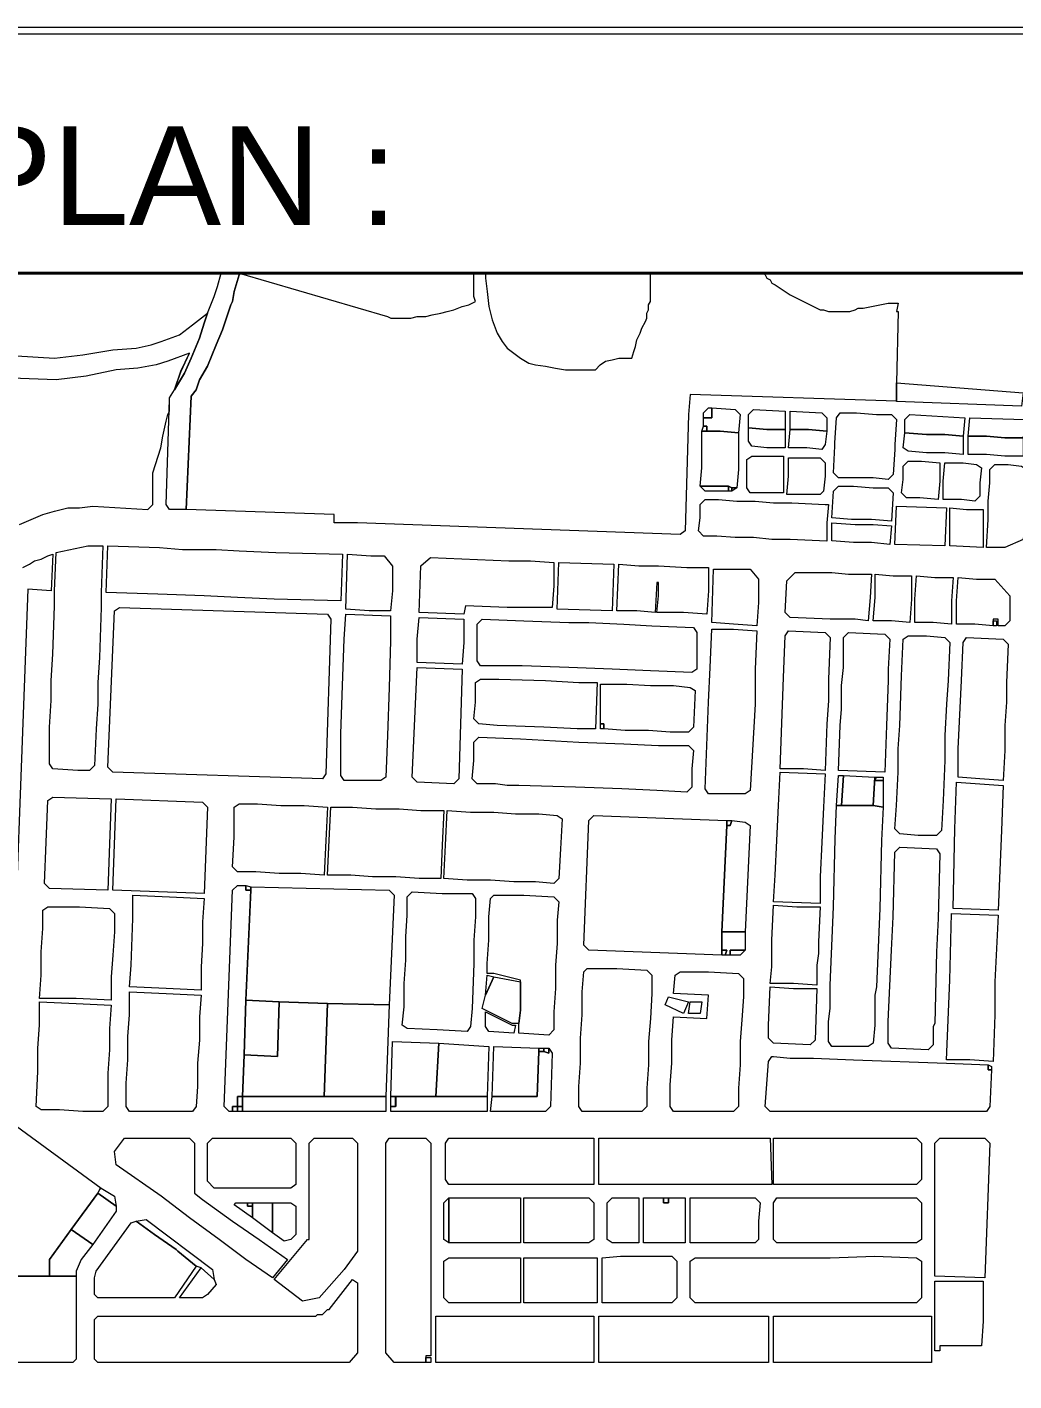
# Model space of a CAD drawing. Header units: inches. Extents: x -0.6 to 32.5, y 0.8 to 22.6.
# Drawn here: x 28.936 to 29.925, y 21.234 to 22.591 of the extents above; entities that cross this region are included whole.
import ezdxf

# ---------------------------------------------------------------- set-up
doc = ezdxf.new("R2010")
doc.units = ezdxf.units.IN
doc.header["$MEASUREMENT"] = 0
doc.layers.add('PDF_Geometry', color=7, linetype='Continuous', true_color=0xa5a5a5)
doc.layers.add('PDF_Text', color=7, linetype='Continuous')
doc.styles.add('PDF Arial', font='arial.ttf')

msp = doc.modelspace()

# ---------------------------------------------------------------- linework, layer by layer
at = {"layer": 'PDF_Geometry', "color": 7, "lineweight": 0}
for points in [[(32.4989, 22.5905), (0.6506, 22.5839), (0.6439, 22.5905), (32.4989, 22.5905)], [(32.4989, 22.5839), (32.4989, 22.5905), (0.6506, 22.5839), (32.4989, 22.5839)], [(32.3789, 22.3439), (32.3789, 18.4039), (27.9105, 18.4039), (27.9105, 22.3439), (32.3789, 22.3439)], [(29.1489, 22.3439), (29.1489, 22.3422), (29.1439, 22.3256), (29.1422, 22.3156), (29.1406, 22.3122), (29.1356, 22.2972), (29.1322, 22.2872), (29.1256, 22.2722), (29.1172, 22.2506), (29.1089, 22.2372), (29.1056, 22.2272), (29.1006, 22.2206), (29.0956, 22.1072), (29.0789, 22.1072), (29.0756, 22.1122), (29.0789, 22.2172), (29.0789, 22.2189), (29.0839, 22.2272), (29.0939, 22.2439), (29.1006, 22.2589), (29.1089, 22.2789), (29.1139, 22.2939), (29.1172, 22.3039), (29.1239, 22.3206), (29.1272, 22.3306), (29.1306, 22.3439)], [(29.6739, 22.3439), (29.6756, 22.3422), (29.6772, 22.3389), (29.6805, 22.3372), (29.6822, 22.3339), (29.6856, 22.3322), (29.7006, 22.3222), (29.7172, 22.3139), (29.7306, 22.3072), (29.7339, 22.3072), (29.7389, 22.3056), (29.7422, 22.3056), (29.7472, 22.3056), (29.7522, 22.3056), (29.7556, 22.3056), (29.7605, 22.3056), (29.7656, 22.3072), (29.7689, 22.3089), (29.7739, 22.3089), (29.7822, 22.3106), (29.7905, 22.3122), (29.7989, 22.3139), (29.8089, 22.3139), (29.8072, 22.3056), (29.8089, 22.3056), (29.8072, 22.2339), (29.8072, 22.2156), (29.6006, 22.2222), (29.5989, 22.2022), (29.5956, 22.0856), (29.5905, 22.0822), (29.2672, 22.0939), (29.2439, 22.0939), (29.2439, 22.1022), (29.0956, 22.1072), (29.1006, 22.2206), (29.1056, 22.2272), (29.1089, 22.2372), (29.1172, 22.2506), (29.1256, 22.2722), (29.1322, 22.2872), (29.1355, 22.2972), (29.1406, 22.3122), (29.1422, 22.3156), (29.1439, 22.3256), (29.1489, 22.3422), (29.1489, 22.3439), (29.2972, 22.3006), (29.3006, 22.2989), (29.3089, 22.2989), (29.3106, 22.2989), (29.3172, 22.2989), (29.3206, 22.2989), (29.3272, 22.3006), (29.3356, 22.3006), (29.3422, 22.3022), (29.3506, 22.3039), (29.3572, 22.3056), (29.3639, 22.3072), (29.3722, 22.3106), (29.3789, 22.3122), (29.3855, 22.3156), (29.3839, 22.3206), (29.3839, 22.3372), (29.3839, 22.3439)], [(29.3956, 22.3439), (29.3956, 22.3389), (29.3972, 22.3256), (29.3989, 22.3106), (29.4022, 22.2972), (29.4072, 22.2839), (29.4122, 22.2756), (29.4172, 22.2689), (29.4239, 22.2639), (29.4306, 22.2589), (29.4389, 22.2539), (29.4456, 22.2522), (29.4555, 22.2506), (29.4655, 22.2489), (29.4756, 22.2472), (29.4855, 22.2472), (29.4955, 22.2472), (29.5056, 22.2472), (29.5105, 22.2522), (29.5156, 22.2556), (29.5222, 22.2572), (29.5289, 22.2589), (29.5355, 22.2589), (29.5422, 22.2589), (29.5439, 22.2656), (29.5456, 22.2706), (29.5472, 22.2772), (29.5505, 22.2839), (29.5522, 22.2889), (29.5556, 22.2956), (29.5572, 22.2989), (29.5572, 22.3039), (29.5589, 22.3072), (29.5589, 22.3122), (29.5606, 22.3156), (29.5606, 22.3239), (29.5606, 22.3322), (29.5606, 22.3389), (29.5606, 22.3439)], [(28.8822, 22.2639), (28.9639, 22.2589), (28.9922, 22.2622), (29.0222, 22.2672), (29.0456, 22.2689), (29.0606, 22.2722), (29.0706, 22.2756), (29.0889, 22.2822), (29.1022, 22.2922), (29.1172, 22.3039), (29.1139, 22.2939), (29.1089, 22.2789), (29.1006, 22.2589), (29.0939, 22.2439), (29.0839, 22.2272), (29.0906, 22.2456), (29.0989, 22.2639), (29.0772, 22.2556), (29.0656, 22.2522), (29.0472, 22.2489), (29.0256, 22.2472), (28.9956, 22.2406), (28.9656, 22.2372), (28.8306, 22.2422)], [(28.9289, 22.0922), (28.9406, 22.0972), (28.9522, 22.1022), (28.9639, 22.1056), (28.9772, 22.1089), (28.9889, 22.1089), (29.0022, 22.1106), (29.0572, 22.1072), (29.0622, 22.1122), (29.0622, 22.1439), (29.0705, 22.1689), (29.0722, 22.1806), (29.0756, 22.1956), (29.0772, 22.2022), (29.0789, 22.2056), (29.0789, 22.2172), (29.0789, 22.2189), (29.0839, 22.2272), (29.0905, 22.2456), (29.0989, 22.2639), (29.0772, 22.2556), (29.0656, 22.2522), (29.0472, 22.2489), (29.0255, 22.2472), (28.9956, 22.2406), (28.9655, 22.2372), (28.8305, 22.2422)], [(29.0989, 22.2639), (29.0989, 22.2639)], [(29.0656, 22.2522), (29.0656, 22.2522)], [(29.0772, 22.2556), (29.0772, 22.2556)], [(28.9655, 22.2372), (28.9655, 22.2372)], [(28.9956, 22.2406), (28.9956, 22.2406)], [(29.0256, 22.2472), (29.0256, 22.2472)], [(29.0472, 22.2489), (29.0472, 22.2489)], [(29.0905, 22.2456), (29.0905, 22.2456)], [(29.0839, 22.2272), (29.0839, 22.2272)], [(29.8072, 22.2155), (29.8072, 22.2339), (29.9339, 22.2239), (29.9322, 22.2106), (29.8072, 22.2155)], [(29.0789, 22.2189), (29.0789, 22.2189)], [(29.0789, 22.2172), (29.0789, 22.2172)], [(29.6489, 22.1839), (29.6306, 22.1856), (29.6172, 22.1856), (29.6172, 22.1905), (29.6139, 22.1905), (29.6139, 22.1989), (29.6222, 22.1989), (29.6222, 22.2089), (29.6456, 22.2072), (29.6506, 22.2022), (29.6489, 22.1839)], [(29.6139, 22.1989), (29.6139, 22.2039), (29.6189, 22.2089), (29.6222, 22.2089), (29.6222, 22.1989), (29.6139, 22.1989)], [(29.0756, 22.1956), (29.0756, 22.1956)], [(29.0772, 22.2022), (29.0772, 22.2022)], [(29.0789, 22.2056), (29.0789, 22.2056)], [(29.6956, 22.1872), (29.6772, 22.1872), (29.6589, 22.1889), (29.6589, 22.2022), (29.6639, 22.2072), (29.6956, 22.2055), (29.6956, 22.1872)], [(29.7372, 22.1856), (29.7189, 22.1872), (29.7006, 22.1872), (29.7006, 22.2055), (29.7322, 22.2039), (29.7372, 22.1989), (29.7372, 22.1856)], [(29.7672, 22.2039), (29.7872, 22.2022), (29.8022, 22.2022), (29.8072, 22.1972), (29.8056, 22.1722), (29.8056, 22.1672), (29.8039, 22.1422), (29.7989, 22.1372), (29.7839, 22.1389), (29.7639, 22.1389), (29.7489, 22.1389), (29.7439, 22.1439), (29.7455, 22.1706), (29.7455, 22.1739), (29.7472, 22.1989), (29.7506, 22.2039), (29.7672, 22.2039)], [(29.8739, 22.1806), (29.8556, 22.1822), (29.8372, 22.1822), (29.8156, 22.1839), (29.8156, 22.1972), (29.8206, 22.2022), (29.8756, 22.1989), (29.8739, 22.1806)], [(29.9339, 22.1789), (29.9156, 22.1789), (29.8972, 22.1806), (29.8789, 22.1806), (29.8806, 22.1989), (29.9356, 22.1972), (29.9339, 22.1789)], [(29.6306, 22.1856), (29.6489, 22.1839), (29.6489, 22.1656), (29.6489, 22.1472), (29.6472, 22.1289), (29.6422, 22.1289), (29.6389, 22.1306), (29.6289, 22.1306), (29.6106, 22.1306), (29.6122, 22.1489), (29.6122, 22.1672), (29.6122, 22.1856), (29.6172, 22.1856), (29.6306, 22.1856)], [(29.6172, 22.1856), (29.6122, 22.1856), (29.6139, 22.1905), (29.6172, 22.1905), (29.6172, 22.1856)], [(29.6772, 22.1872), (29.6956, 22.1872), (29.6956, 22.1689), (29.6772, 22.1689), (29.6622, 22.1706), (29.6589, 22.1755), (29.6589, 22.1889), (29.6772, 22.1872)], [(29.7189, 22.1872), (29.7372, 22.1856), (29.7356, 22.1722), (29.7322, 22.1672), (29.7172, 22.1689), (29.6989, 22.1689), (29.7006, 22.1872), (29.7189, 22.1872)], [(29.8372, 22.1822), (29.8555, 22.1822), (29.8739, 22.1806), (29.8739, 22.1622), (29.8555, 22.1639), (29.8372, 22.1639), (29.8189, 22.1656), (29.8139, 22.1689), (29.8155, 22.1839), (29.8372, 22.1822)], [(29.0706, 22.1689), (29.0706, 22.1689)], [(29.0722, 22.1806), (29.0722, 22.1806)], [(29.8972, 22.1806), (29.9156, 22.1789), (29.9339, 22.1789), (29.9339, 22.1606), (29.9156, 22.1606), (29.8972, 22.1622), (29.8789, 22.1622), (29.8789, 22.1806), (29.8972, 22.1806)], [(29.6756, 22.1606), (29.6939, 22.1606), (29.6939, 22.1422), (29.6939, 22.1239), (29.6756, 22.1239), (29.6605, 22.1239), (29.6572, 22.1289), (29.6572, 22.1422), (29.6572, 22.1572), (29.6622, 22.1606), (29.6756, 22.1606)], [(29.7172, 22.1589), (29.7306, 22.1589), (29.7356, 22.1539), (29.7356, 22.1406), (29.7339, 22.1256), (29.7306, 22.1222), (29.7155, 22.1222), (29.6972, 22.1222), (29.6989, 22.1406), (29.6989, 22.1589), (29.7172, 22.1589)], [(29.8322, 22.1556), (29.8506, 22.1539), (29.8506, 22.1356), (29.8489, 22.1172), (29.8306, 22.1189), (29.8172, 22.1189), (29.8122, 22.1239), (29.8139, 22.1372), (29.8139, 22.1506), (29.8189, 22.1556), (29.8322, 22.1556)], [(29.0622, 22.1439), (29.0622, 22.1439)], [(29.8739, 22.1539), (29.8872, 22.1522), (29.8922, 22.1489), (29.8906, 22.1339), (29.8906, 22.1206), (29.8856, 22.1156), (29.8722, 22.1172), (29.8539, 22.1172), (29.8539, 22.1356), (29.8556, 22.1539), (29.8739, 22.1539)], [(29.9189, 22.1522), (29.9322, 22.1506), (29.9372, 22.1472), (29.9372, 22.1322), (29.9356, 22.1139), (29.9356, 22.0956), (29.9339, 22.0772), (29.9156, 22.0689), (29.8972, 22.0689), (29.8989, 22.0972), (29.8989, 22.1156), (29.9006, 22.1339), (29.9006, 22.1472), (29.9056, 22.1522), (29.9189, 22.1522)], [(29.6389, 22.1256), (29.6156, 22.1256), (29.6106, 22.1306), (29.6289, 22.1306), (29.6389, 22.1306), (29.6389, 22.1256)], [(29.6422, 22.1256), (29.6389, 22.1256), (29.6389, 22.1306), (29.6422, 22.1289), (29.6422, 22.1256)], [(29.6472, 22.1289), (29.6422, 22.1256), (29.6422, 22.1289), (29.6472, 22.1289)], [(29.7639, 22.1306), (29.7839, 22.1289), (29.7989, 22.1289), (29.8039, 22.1239), (29.8022, 22.0955), (29.7822, 22.0972), (29.7622, 22.0972), (29.7422, 22.0989), (29.7439, 22.1256), (29.7489, 22.1306), (29.7639, 22.1306)], [(29.6156, 22.1172), (29.6289, 22.1172), (29.6472, 22.1156), (29.6656, 22.1156), (29.6839, 22.1139), (29.7022, 22.1139), (29.7356, 22.1122), (29.7389, 22.1122), (29.7372, 22.0939), (29.7372, 22.0755), (29.7006, 22.0772), (29.6822, 22.0772), (29.6639, 22.0789), (29.6456, 22.0789), (29.6272, 22.0805), (29.6139, 22.0805), (29.6089, 22.0856), (29.6106, 22.0989), (29.6106, 22.1122), (29.6156, 22.1172)], [(28.9522, 22.1022), (28.9522, 22.1022)], [(28.9639, 22.1056), (28.9639, 22.1056)], [(28.9772, 22.1089), (28.9772, 22.1089)], [(28.9889, 22.1089), (28.9889, 22.1089)], [(29.0022, 22.1106), (29.0022, 22.1106)], [(29.0572, 22.1072), (29.0572, 22.1072)], [(29.0622, 22.1122), (29.0622, 22.1122)], [(29.8556, 22.0706), (29.8055, 22.0722), (29.8072, 22.1106), (29.8572, 22.1089), (29.8556, 22.0706)], [(29.8772, 22.1072), (29.8939, 22.1072), (29.8939, 22.0922), (29.8939, 22.0689), (29.8606, 22.0706), (29.8606, 22.0939), (29.8606, 22.1089), (29.8772, 22.1072)], [(28.9406, 22.0972), (28.9406, 22.0972)], [(29.7656, 22.0922), (29.7839, 22.0922), (29.8022, 22.0906), (29.8006, 22.0722), (29.7822, 22.0739), (29.7639, 22.0739), (29.7422, 22.0756), (29.7422, 22.0939), (29.7656, 22.0922)], [(28.9322, 22.0489), (28.9389, 22.0522), (28.9439, 22.0556), (28.9506, 22.0572), (28.9572, 22.0606), (28.9622, 22.0622), (28.9606, 22.0256), (28.9372, 22.0272), (28.9189, 21.5356)], [(28.9606, 21.9156), (28.9606, 21.9356), (28.9622, 21.9622), (28.9639, 22.0106), (28.9639, 22.0256), (28.9655, 22.0639), (28.9972, 22.0706), (29.0089, 22.0706), (29.0122, 22.0706), (29.0106, 22.0239), (29.0106, 22.0139), (29.0106, 22.0089), (29.0089, 21.9589), (29.0072, 21.9339), (29.0072, 21.9122), (29.0056, 21.8872), (29.0039, 21.8506), (28.9989, 21.8456), (28.9872, 21.8456), (28.9622, 21.8472), (28.9589, 21.8522), (28.9589, 21.8889), (28.9606, 21.9156)], [(29.0689, 22.0689), (29.0922, 22.0672), (29.1256, 22.0672), (29.1489, 22.0656), (29.1856, 22.0639), (29.2522, 22.0622), (29.2506, 22.0156), (29.1839, 22.0172), (29.1472, 22.0189), (29.1139, 22.0206), (29.0672, 22.0222), (29.0156, 22.0239), (29.0172, 22.0706), (29.0689, 22.0689)], [(29.2806, 22.0606), (29.2939, 22.0606), (29.3022, 22.0505), (29.3022, 22.0255), (29.3005, 22.0056), (29.2789, 22.0056), (29.2556, 22.0072), (29.2572, 22.0622), (29.2806, 22.0606)], [(29.4189, 22.0556), (29.4406, 22.0556), (29.4639, 22.0539), (29.4639, 22.0306), (29.4622, 22.0089), (29.4172, 22.0089), (29.3756, 22.0106), (29.3739, 22.0022), (29.3289, 22.0039), (29.3306, 22.0506), (29.3405, 22.0589), (29.4189, 22.0556)], [(29.5222, 22.0056), (29.4672, 22.0072), (29.4689, 22.0539), (29.5239, 22.0522), (29.5222, 22.0056)], [(29.5489, 22.0506), (29.5689, 22.0506), (29.5972, 22.0489), (29.6189, 22.0489), (29.6189, 22.0255), (29.6172, 22.0022), (29.5939, 22.0039), (29.5672, 22.0039), (29.5689, 22.0206), (29.5689, 22.0339), (29.5672, 22.0339), (29.5655, 22.0039), (29.5472, 22.0056), (29.5272, 22.0056), (29.5289, 22.0522), (29.5489, 22.0506)], [(29.6472, 22.0472), (29.6605, 22.0472), (29.6689, 22.0372), (29.6689, 22.0322), (29.6689, 22.0139), (29.6672, 21.9906), (29.6439, 21.9922), (29.6222, 21.9939), (29.6239, 22.0472), (29.6472, 22.0472)], [(29.7422, 22.0439), (29.7589, 22.0422), (29.7822, 22.0422), (29.7806, 22.0189), (29.7789, 21.9956), (29.7656, 21.9972), (29.7406, 21.9972), (29.7006, 21.9989), (29.6956, 22.0039), (29.6972, 22.0355), (29.7055, 22.0439), (29.7422, 22.0439)], [(29.8039, 22.0406), (29.8222, 22.0406), (29.8222, 22.0172), (29.8206, 21.9939), (29.8022, 21.9956), (29.7839, 21.9956), (29.7856, 22.0189), (29.7856, 22.0422), (29.8039, 22.0406)], [(29.8456, 22.0389), (29.8639, 22.0389), (29.8622, 22.0156), (29.8622, 21.9922), (29.8439, 21.9939), (29.8256, 21.9939), (29.8256, 22.0172), (29.8272, 22.0406), (29.8456, 22.0389)], [(29.8872, 22.0372), (29.9056, 22.0372), (29.9206, 22.0206), (29.9206, 21.9956), (29.9156, 21.9906), (29.9089, 21.9906), (29.9089, 21.9972), (29.9039, 21.9972), (29.9039, 21.9956), (29.9039, 21.9906), (29.8856, 21.9922), (29.8672, 21.9922), (29.8672, 22.0156), (29.8689, 22.0389), (29.8872, 22.0372)], [(29.2356, 21.8422), (29.2322, 21.8372), (29.0222, 21.8439), (29.0172, 21.8489), (29.0239, 22.0056), (29.0289, 22.0089), (29.2372, 22.0022), (29.2406, 21.9972), (29.2356, 21.8422)], [(29.2539, 21.9772), (29.2556, 22.0022), (29.3005, 22.0006), (29.3005, 21.9756), (29.2989, 21.9289), (29.2972, 21.8806), (29.2956, 21.8389), (29.2906, 21.8356), (29.2539, 21.8356), (29.2506, 21.8405), (29.2506, 21.8822), (29.2522, 21.9306), (29.2539, 21.9772)], [(29.3272, 21.9772), (29.3289, 21.9989), (29.3739, 21.9972), (29.3739, 21.9739), (29.3722, 21.9522), (29.3272, 21.9539), (29.3272, 21.9772)], [(29.4339, 21.9956), (29.4789, 21.9939), (29.4989, 21.9939), (29.5339, 21.9922), (29.5622, 21.9906), (29.6039, 21.9889), (29.6072, 21.9839), (29.6072, 21.9472), (29.6022, 21.9439), (29.5606, 21.9456), (29.5222, 21.9472), (29.4789, 21.9489), (29.4322, 21.9506), (29.3906, 21.9506), (29.3872, 21.9556), (29.3872, 21.9922), (29.3922, 21.9972), (29.4339, 21.9956)], [(29.9039, 21.9906), (29.9039, 21.9955), (29.9072, 21.9955), (29.9072, 21.9906), (29.9039, 21.9906)], [(29.6439, 21.9872), (29.6672, 21.9856), (29.6656, 21.9472), (29.6656, 21.9122), (29.6605, 21.8255), (29.6556, 21.8222), (29.6189, 21.8222), (29.6156, 21.8272), (29.6189, 21.9139), (29.6205, 21.9489), (29.6222, 21.9872), (29.6439, 21.9872)], [(29.6939, 21.9389), (29.6956, 21.9806), (29.6989, 21.9855), (29.7356, 21.9839), (29.7406, 21.9789), (29.7389, 21.9372), (29.7389, 21.9155), (29.7372, 21.8922), (29.7356, 21.8456), (29.7139, 21.8472), (29.6906, 21.8472), (29.6939, 21.9389)], [(29.7539, 21.9489), (29.7539, 21.9789), (29.7589, 21.9839), (29.7956, 21.9822), (29.8005, 21.9772), (29.7989, 21.9472), (29.7989, 21.9356), (29.7972, 21.8906), (29.7956, 21.8439), (29.7489, 21.8456), (29.7506, 21.8906), (29.7522, 21.9072), (29.7522, 21.9189), (29.7522, 21.9306), (29.7539, 21.9489)], [(29.8606, 21.9739), (29.8589, 21.9356), (29.8572, 21.9122), (29.8556, 21.8806), (29.8556, 21.8555), (29.8539, 21.8156), (29.8522, 21.7855), (29.8472, 21.7806), (29.8289, 21.7806), (29.8106, 21.7822), (29.8056, 21.7872), (29.8072, 21.8106), (29.8089, 21.8439), (29.8089, 21.8672), (29.8106, 21.8906), (29.8122, 21.9406), (29.8139, 21.9772), (29.8189, 21.9805), (29.8372, 21.9805), (29.8556, 21.9789), (29.8606, 21.9739)], [(29.9139, 21.8356), (29.8906, 21.8372), (29.8689, 21.8389), (29.8689, 21.8522), (29.8689, 21.8672), (29.8722, 21.9356), (29.8739, 21.9739), (29.8772, 21.9789), (29.9139, 21.9772), (29.9189, 21.9722), (29.9172, 21.9339), (29.9172, 21.9139), (29.9156, 21.8906), (29.9156, 21.8656), (29.9139, 21.8356)], [(29.3722, 21.9472), (29.3689, 21.8372), (29.3639, 21.8322), (29.3272, 21.8339), (29.3222, 21.8389), (29.3272, 21.9489), (29.3722, 21.9472)], [(29.4089, 21.9372), (29.4555, 21.9356), (29.4889, 21.9339), (29.5072, 21.9339), (29.5056, 21.8872), (29.4872, 21.8872), (29.4539, 21.8889), (29.4072, 21.8906), (29.3889, 21.8922), (29.3839, 21.8972), (29.3855, 21.9139), (29.3855, 21.9339), (29.3906, 21.9372), (29.4089, 21.9372)], [(29.5372, 21.9322), (29.5606, 21.9306), (29.5839, 21.9306), (29.6006, 21.9289), (29.6056, 21.9256), (29.6039, 21.8889), (29.5989, 21.8839), (29.5806, 21.8839), (29.5589, 21.8856), (29.5355, 21.8856), (29.5139, 21.8872), (29.5139, 21.8922), (29.5106, 21.8922), (29.5106, 21.9322), (29.5372, 21.9322)], [(29.5106, 21.8872), (29.5106, 21.8922), (29.5139, 21.8922), (29.5139, 21.8872), (29.5106, 21.8872)], [(29.3839, 21.8556), (29.3839, 21.8739), (29.3889, 21.8789), (29.4306, 21.8772), (29.4889, 21.8739), (29.5339, 21.8722), (29.5689, 21.8705), (29.5989, 21.8705), (29.6039, 21.8656), (29.6022, 21.8472), (29.6022, 21.8289), (29.5972, 21.8239), (29.5672, 21.8255), (29.5322, 21.8272), (29.4856, 21.8289), (29.4289, 21.8305), (29.4172, 21.8305), (29.4056, 21.8322), (29.3872, 21.8322), (29.3822, 21.8372), (29.3839, 21.8556)], [(29.6889, 21.8106), (29.6906, 21.8439), (29.7356, 21.8422), (29.7339, 21.8089), (29.7322, 21.7739), (29.7306, 21.7389), (29.7306, 21.7122), (29.6839, 21.7139), (29.6856, 21.7406), (29.6872, 21.7755), (29.6889, 21.8106)], [(29.7522, 21.8106), (29.7472, 21.8106), (29.7489, 21.8405), (29.7539, 21.8405), (29.7522, 21.8106)], [(29.7839, 21.8106), (29.7706, 21.8106), (29.7522, 21.8106), (29.7539, 21.8405), (29.7855, 21.8389), (29.7839, 21.8106)], [(29.7939, 21.8356), (29.7939, 21.8089), (29.7839, 21.8106), (29.7855, 21.8389), (29.7872, 21.8389), (29.7855, 21.8356), (29.7939, 21.8356)], [(29.7939, 21.8356), (29.7855, 21.8356), (29.7872, 21.8389), (29.7939, 21.8389), (29.7939, 21.8356)], [(29.9089, 21.7056), (29.8639, 21.7072), (29.8656, 21.7872), (29.8672, 21.8339), (29.9139, 21.8306), (29.9122, 21.7856), (29.9089, 21.7056)], [(28.9556, 21.7739), (28.9572, 21.8156), (28.9622, 21.8189), (29.0206, 21.8172), (29.0189, 21.7722), (29.0172, 21.7256), (28.9589, 21.7272), (28.9539, 21.7322), (28.9556, 21.7739)], [(29.1139, 21.7222), (29.0222, 21.7256), (29.0256, 21.8172), (29.1122, 21.8139), (29.1172, 21.8089), (29.1139, 21.7222)], [(29.1672, 21.8122), (29.1906, 21.8106), (29.2139, 21.8106), (29.2372, 21.8089), (29.2356, 21.7755), (29.2339, 21.7406), (29.2106, 21.7422), (29.1889, 21.7422), (29.1656, 21.7439), (29.1472, 21.7439), (29.1422, 21.7489), (29.1439, 21.7789), (29.1439, 21.8089), (29.1489, 21.8122), (29.1672, 21.8122)], [(29.2622, 21.8089), (29.2856, 21.8072), (29.3089, 21.8072), (29.3306, 21.8056), (29.3539, 21.8056), (29.3522, 21.7706), (29.3506, 21.7372), (29.3289, 21.7372), (29.3056, 21.7389), (29.2822, 21.7389), (29.2606, 21.7406), (29.2372, 21.7406), (29.2389, 21.7756), (29.2406, 21.8089), (29.2622, 21.8089)], [(29.3806, 21.8039), (29.4039, 21.8039), (29.4255, 21.8022), (29.4489, 21.8022), (29.4672, 21.8006), (29.4722, 21.7972), (29.4705, 21.7672), (29.4689, 21.7372), (29.4639, 21.7322), (29.4456, 21.7339), (29.4239, 21.7339), (29.4005, 21.7356), (29.3772, 21.7356), (29.3539, 21.7372), (29.3555, 21.7706), (29.3572, 21.8056), (29.3806, 21.8039)], [(29.7522, 21.8106), (29.7706, 21.8106), (29.7839, 21.8106), (29.7939, 21.8089), (29.7922, 21.7755), (29.7906, 21.7072), (29.7872, 21.6289), (29.7855, 21.6205), (29.7855, 21.5905), (29.7839, 21.5722), (29.7789, 21.5689), (29.7606, 21.5689), (29.7422, 21.5689), (29.7389, 21.5739), (29.7389, 21.5939), (29.7406, 21.6072), (29.7406, 21.6222), (29.7406, 21.6306), (29.7439, 21.7089), (29.7456, 21.7772), (29.7472, 21.8106), (29.7522, 21.8106)], [(29.6322, 21.6606), (29.4989, 21.6656), (29.4939, 21.6706), (29.4989, 21.7956), (29.5039, 21.8006), (29.6372, 21.7956), (29.6372, 21.7906), (29.6322, 21.6839), (29.6322, 21.6656), (29.6322, 21.6606)], [(29.6322, 21.6839), (29.6372, 21.7906), (29.6406, 21.7906), (29.6422, 21.7956), (29.6556, 21.7939), (29.6605, 21.7906), (29.6556, 21.6839), (29.6322, 21.6839)], [(29.6372, 21.7906), (29.6372, 21.7956), (29.6422, 21.7956), (29.6406, 21.7906), (29.6372, 21.7906)], [(29.8039, 21.6989), (29.8056, 21.7639), (29.8106, 21.7689), (29.8472, 21.7672), (29.8506, 21.7622), (29.8489, 21.6972), (29.8472, 21.6639), (29.8456, 21.5922), (29.8439, 21.5889), (29.8439, 21.5706), (29.8389, 21.5655), (29.8022, 21.5672), (29.7989, 21.5722), (29.7989, 21.5905), (29.7989, 21.5939), (29.8022, 21.6656), (29.8039, 21.6989)], [(29.0422, 21.6972), (29.0422, 21.7206), (29.0789, 21.7189), (29.1139, 21.7172), (29.1122, 21.6939), (29.1122, 21.6722), (29.1106, 21.6489), (29.1106, 21.6256), (29.0756, 21.6272), (29.0389, 21.6289), (29.0406, 21.6506), (29.0422, 21.6972)], [(29.1422, 21.5039), (29.1389, 21.5039), (29.1339, 21.5089), (29.1422, 21.7256), (29.1472, 21.7305), (29.1556, 21.7305), (29.1556, 21.7256), (29.1605, 21.7256), (29.1556, 21.6156), (29.1539, 21.5606), (29.1522, 21.5189), (29.1472, 21.5189), (29.1472, 21.5089), (29.1422, 21.5089), (29.1422, 21.5039)], [(29.1605, 21.7256), (29.1556, 21.7256), (29.1556, 21.7305), (29.1605, 21.7289), (29.1605, 21.7256)], [(29.2989, 21.6106), (29.2372, 21.6122), (29.1889, 21.6139), (29.1556, 21.6156), (29.1605, 21.7256), (29.1605, 21.7289), (29.2989, 21.7256), (29.3039, 21.7206), (29.2989, 21.6106)], [(29.3172, 21.7005), (29.3172, 21.7189), (29.3222, 21.7239), (29.3522, 21.7222), (29.3822, 21.7222), (29.3856, 21.7172), (29.3856, 21.6989), (29.3839, 21.6755), (29.3839, 21.6522), (29.3822, 21.6072), (29.3806, 21.5889), (29.3772, 21.5839), (29.3472, 21.5856), (29.3172, 21.5872), (29.3122, 21.5905), (29.3139, 21.6089), (29.3139, 21.6322), (29.3156, 21.6556), (29.3156, 21.6789), (29.3172, 21.7005)], [(29.3989, 21.6989), (29.4006, 21.7172), (29.4039, 21.7206), (29.4339, 21.7206), (29.4639, 21.7189), (29.4689, 21.7139), (29.4672, 21.6956), (29.4672, 21.6722), (29.4656, 21.6506), (29.4656, 21.6272), (29.4639, 21.6039), (29.4639, 21.5856), (29.4589, 21.5805), (29.4289, 21.5822), (29.4289, 21.5922), (29.4306, 21.6055), (29.4306, 21.6289), (29.4306, 21.6339), (29.4306, 21.6355), (29.4039, 21.6422), (29.3972, 21.6422), (29.3972, 21.6522), (29.3989, 21.6755), (29.3989, 21.6989)], [(28.9572, 21.7089), (28.9889, 21.7089), (29.0189, 21.7072), (29.0239, 21.7022), (29.0239, 21.6839), (29.0222, 21.6606), (29.0206, 21.6389), (29.0206, 21.6156), (28.9856, 21.6172), (28.9489, 21.6172), (28.9506, 21.6406), (28.9506, 21.6639), (28.9522, 21.6872), (28.9522, 21.7056), (28.9572, 21.7089)], [(29.7072, 21.7089), (29.7306, 21.7089), (29.7289, 21.6739), (29.7289, 21.6622), (29.7272, 21.6506), (29.7272, 21.6306), (29.7039, 21.6322), (29.6806, 21.6322), (29.6822, 21.6489), (29.6822, 21.6756), (29.6839, 21.7106), (29.7072, 21.7089)], [(29.9089, 21.7005), (29.9056, 21.6339), (29.9056, 21.6006), (29.9039, 21.5539), (29.8806, 21.5556), (29.8572, 21.5556), (29.8606, 21.6355), (29.8622, 21.7022), (29.9089, 21.7005)], [(29.6406, 21.6606), (29.6356, 21.6606), (29.6372, 21.6656), (29.6322, 21.6656), (29.6322, 21.6839), (29.6556, 21.6839), (29.6556, 21.6656), (29.6406, 21.6656), (29.6406, 21.6606)], [(29.6356, 21.6606), (29.6322, 21.6606), (29.6322, 21.6656), (29.6372, 21.6656), (29.6356, 21.6606)], [(29.6556, 21.6656), (29.6506, 21.6606), (29.6406, 21.6606), (29.6406, 21.6656), (29.6556, 21.6656)], [(29.4306, 21.6289), (29.4306, 21.6055), (29.4289, 21.5922), (29.4222, 21.5922), (29.3956, 21.6055), (29.3922, 21.6072), (29.3956, 21.6205), (29.4039, 21.6389), (29.4306, 21.6339), (29.4306, 21.6289)], [(29.3956, 21.6206), (29.3972, 21.6406), (29.4039, 21.6389), (29.3956, 21.6206)], [(29.4922, 21.6239), (29.4939, 21.6439), (29.4972, 21.6472), (29.5272, 21.6472), (29.5572, 21.6456), (29.5622, 21.6406), (29.5622, 21.6222), (29.5606, 21.5972), (29.5589, 21.5739), (29.5589, 21.5506), (29.5572, 21.5272), (29.5572, 21.5089), (29.5522, 21.5039), (29.5222, 21.5039), (29.4922, 21.5039), (29.4889, 21.5089), (29.4889, 21.5289), (29.4906, 21.5522), (29.4906, 21.5772), (29.4922, 21.6006), (29.4922, 21.6239)], [(29.5839, 21.6222), (29.5856, 21.6406), (29.5905, 21.6439), (29.6189, 21.6439), (29.6489, 21.6422), (29.6539, 21.6372), (29.6539, 21.6189), (29.6522, 21.5956), (29.6506, 21.5739), (29.6506, 21.5506), (29.6489, 21.5272), (29.6489, 21.5089), (29.6439, 21.5039), (29.6256, 21.5039), (29.6022, 21.5039), (29.5839, 21.5039), (29.5806, 21.5089), (29.5806, 21.5306), (29.5822, 21.5522), (29.5822, 21.5756), (29.5839, 21.5989), (29.6172, 21.5972), (29.6189, 21.6206), (29.5839, 21.6222)], [(29.7039, 21.6272), (29.7272, 21.6272), (29.7256, 21.5755), (29.7206, 21.5706), (29.6839, 21.5722), (29.6789, 21.5772), (29.6789, 21.5905), (29.6806, 21.6289), (29.7039, 21.6272)], [(28.9489, 21.5905), (28.9489, 21.6139), (28.9856, 21.6122), (29.0206, 21.6105), (29.0189, 21.5872), (29.0189, 21.5655), (29.0172, 21.5422), (29.0172, 21.5089), (29.0122, 21.5039), (28.9922, 21.5039), (28.9689, 21.5056), (28.9506, 21.5056), (28.9456, 21.5089), (28.9472, 21.5439), (28.9472, 21.5672), (28.9489, 21.5905)], [(29.0389, 21.6006), (29.0389, 21.6239), (29.0756, 21.6222), (29.1106, 21.6205), (29.1089, 21.5989), (29.1089, 21.5755), (29.1072, 21.5522), (29.1072, 21.5289), (29.1056, 21.5089), (29.1022, 21.5039), (29.0822, 21.5039), (29.0589, 21.5039), (29.0389, 21.5039), (29.0356, 21.5089), (29.0356, 21.5272), (29.0356, 21.5322), (29.0372, 21.5556), (29.0372, 21.5789), (29.0389, 21.6006)], [(29.2339, 21.5189), (29.1522, 21.5189), (29.1539, 21.5606), (29.1872, 21.5589), (29.1889, 21.6139), (29.2372, 21.6122), (29.2339, 21.5189)], [(29.1539, 21.5606), (29.1556, 21.6156), (29.1889, 21.6139), (29.1872, 21.5589), (29.1539, 21.5606)], [(29.2989, 21.6106), (29.2956, 21.5189), (29.2339, 21.5189), (29.2372, 21.6122), (29.2989, 21.6106)], [(29.5939, 21.6022), (29.5756, 21.6106), (29.5789, 21.6189), (29.5989, 21.6139), (29.5939, 21.6022)], [(29.6106, 21.6022), (29.5989, 21.6022), (29.6006, 21.6139), (29.6122, 21.6139), (29.6106, 21.6022)], [(29.4256, 21.5905), (29.4239, 21.5822), (29.3989, 21.5839), (29.3956, 21.5889), (29.3956, 21.6039), (29.4222, 21.5905), (29.4256, 21.5905)], [(29.3456, 21.5189), (29.3056, 21.5189), (29.3006, 21.5189), (29.3022, 21.5739), (29.3489, 21.5722), (29.3456, 21.5189)], [(29.3972, 21.5189), (29.3456, 21.5189), (29.3489, 21.5722), (29.3989, 21.5689), (29.3972, 21.5189)], [(29.4622, 21.5622), (29.4606, 21.5089), (29.4556, 21.5039), (29.4006, 21.5039), (29.4022, 21.5189), (29.4472, 21.5189), (29.4489, 21.5639), (29.4539, 21.5639), (29.4589, 21.5622), (29.4589, 21.5672), (29.4622, 21.5622)], [(29.4022, 21.5189), (29.4039, 21.5689), (29.4489, 21.5672), (29.4489, 21.5639), (29.4472, 21.5189), (29.4022, 21.5189)], [(29.4489, 21.5639), (29.4489, 21.5672), (29.4539, 21.5672), (29.4539, 21.5639), (29.4489, 21.5639)], [(29.4539, 21.5639), (29.4539, 21.5672), (29.4589, 21.5672), (29.4589, 21.5622), (29.4539, 21.5639)], [(29.6839, 21.5589), (29.7006, 21.5572), (29.7239, 21.5572), (29.7639, 21.5556), (29.8572, 21.5522), (29.8989, 21.5505), (29.8989, 21.5456), (29.9022, 21.5456), (29.9006, 21.5089), (29.8972, 21.5039), (29.8555, 21.5039), (29.7622, 21.5039), (29.7206, 21.5039), (29.6989, 21.5039), (29.6822, 21.5039), (29.6806, 21.5039), (29.6755, 21.5089), (29.6789, 21.5539), (29.6822, 21.5589), (29.6839, 21.5589)], [(29.9022, 21.5489), (29.9022, 21.5456), (29.8989, 21.5456), (29.8989, 21.5505), (29.9022, 21.5489)], [(29.1522, 21.5189), (29.1522, 21.5089), (29.1472, 21.5089), (29.1472, 21.5189), (29.1522, 21.5189)], [(29.2956, 21.5189), (29.2956, 21.5039), (29.1522, 21.5039), (29.1522, 21.5089), (29.1522, 21.5189), (29.2339, 21.5189), (29.2956, 21.5189)], [(29.3006, 21.5089), (29.3006, 21.5189), (29.3056, 21.5189), (29.3056, 21.5089), (29.3006, 21.5089)], [(29.3972, 21.5189), (29.3972, 21.5039), (29.3006, 21.5039), (29.3006, 21.5089), (29.3055, 21.5089), (29.3055, 21.5189), (29.3456, 21.5189), (29.3972, 21.5189)], [(29.1422, 21.5039), (29.1422, 21.5089), (29.1472, 21.5089), (29.1472, 21.5039), (29.1422, 21.5039)], [(29.1522, 21.5089), (29.1522, 21.5039), (29.1472, 21.5039), (29.1472, 21.5089), (29.1522, 21.5089)], [(28.9172, 21.4956), (29.0105, 21.4272), (29.0089, 21.4256), (29.0072, 21.4222), (28.9805, 21.3856), (28.9589, 21.3556), (28.9589, 21.3389), (28.9189, 21.3389)], [(29.0756, 21.4772), (29.0989, 21.4772), (29.1039, 21.4722), (29.1039, 21.4322), (29.1039, 21.4222), (29.1122, 21.4156), (29.1422, 21.3939), (29.1689, 21.3756), (29.1972, 21.3555), (29.1822, 21.3372), (29.1556, 21.3555), (29.1289, 21.3756), (29.0989, 21.3972), (29.0706, 21.4189), (29.0255, 21.4505), (29.0239, 21.4639), (29.0339, 21.4772), (29.0756, 21.4772)], [(29.2056, 21.4306), (29.2006, 21.4272), (29.1239, 21.4272), (29.1172, 21.4339), (29.1172, 21.4722), (29.1222, 21.4772), (29.2006, 21.4772), (29.2056, 21.4722), (29.2056, 21.4306)], [(29.2189, 21.4505), (29.2189, 21.4722), (29.2239, 21.4772), (29.2622, 21.4772), (29.2672, 21.4722), (29.2672, 21.4505), (29.2672, 21.4139), (29.2672, 21.3872), (29.2672, 21.3639), (29.2539, 21.3456), (29.2289, 21.3172), (29.2122, 21.3139), (29.1839, 21.3356), (29.2172, 21.3756), (29.2189, 21.3756), (29.2189, 21.3872), (29.2189, 21.4139), (29.2189, 21.4505)], [(29.3172, 21.4772), (29.3356, 21.4772), (29.3406, 21.4722), (29.3406, 21.4156), (29.3406, 21.3689), (29.3406, 21.2589), (29.3356, 21.2589), (29.3356, 21.2522), (29.3039, 21.2522), (29.2956, 21.2622), (29.2956, 21.3539), (29.2956, 21.3705), (29.2956, 21.4156), (29.2956, 21.4722), (29.2989, 21.4772), (29.3172, 21.4772)], [(29.3989, 21.4772), (29.4506, 21.4772), (29.5039, 21.4772), (29.5039, 21.4539), (29.5039, 21.4306), (29.4506, 21.4306), (29.3989, 21.4306), (29.3589, 21.4306), (29.3556, 21.4356), (29.3556, 21.4722), (29.3589, 21.4772), (29.3989, 21.4772)], [(29.5572, 21.4772), (29.5822, 21.4772), (29.6239, 21.4772), (29.6539, 21.4772), (29.6806, 21.4772), (29.6822, 21.4306), (29.6539, 21.4306), (29.6239, 21.4306), (29.5822, 21.4306), (29.5572, 21.4306), (29.5089, 21.4306), (29.5089, 21.4772), (29.5572, 21.4772)], [(29.7072, 21.4772), (29.8272, 21.4772), (29.8322, 21.4722), (29.8322, 21.4356), (29.8272, 21.4306), (29.7072, 21.4306), (29.6839, 21.4306), (29.6839, 21.4772), (29.7072, 21.4772)], [(29.8956, 21.3372), (29.8455, 21.3389), (29.8455, 21.4722), (29.8506, 21.4772), (29.8956, 21.4772), (29.9005, 21.4722), (29.8956, 21.3372)], [(29.0256, 21.4089), (29.0256, 21.4039), (29.0022, 21.3705), (28.9806, 21.3855), (29.0072, 21.4222), (29.0256, 21.4089)], [(29.0239, 21.4189), (29.0256, 21.4089), (29.0072, 21.4222), (29.0089, 21.4255), (29.0106, 21.4272), (29.0239, 21.4189)], [(29.1622, 21.3972), (29.1439, 21.4105), (29.1456, 21.4122), (29.1572, 21.4122), (29.1572, 21.4089), (29.1622, 21.4089), (29.1622, 21.3972)], [(29.1572, 21.4089), (29.1572, 21.4122), (29.1622, 21.4122), (29.1622, 21.4089), (29.1572, 21.4089)], [(29.1822, 21.3822), (29.1622, 21.3972), (29.1622, 21.4089), (29.1622, 21.4122), (29.1822, 21.4122), (29.1822, 21.3822)], [(29.1822, 21.4122), (29.2006, 21.4122), (29.2056, 21.4089), (29.2056, 21.3806), (29.2006, 21.3756), (29.1939, 21.3739), (29.1822, 21.3822), (29.1822, 21.4089), (29.1822, 21.4122)], [(29.3589, 21.3722), (29.3539, 21.3756), (29.3539, 21.4122), (29.3589, 21.4172), (29.3589, 21.3939), (29.3589, 21.3722)], [(29.3839, 21.4172), (29.4072, 21.4172), (29.4306, 21.4172), (29.4306, 21.3939), (29.4306, 21.3722), (29.4072, 21.3722), (29.3839, 21.3722), (29.3589, 21.3722), (29.3589, 21.3939), (29.3589, 21.4172), (29.3839, 21.4172)], [(29.4572, 21.4172), (29.4806, 21.4172), (29.4989, 21.4172), (29.5039, 21.4122), (29.5039, 21.3939), (29.5039, 21.3756), (29.4989, 21.3722), (29.4806, 21.3722), (29.4572, 21.3722), (29.4339, 21.3722), (29.4339, 21.3939), (29.4339, 21.4172), (29.4572, 21.4172)], [(29.5489, 21.3722), (29.5222, 21.3722), (29.5172, 21.3756), (29.5172, 21.4122), (29.5222, 21.4172), (29.5489, 21.4172), (29.5489, 21.3722)], [(29.5956, 21.3722), (29.5539, 21.3722), (29.5539, 21.4172), (29.5739, 21.4172), (29.5739, 21.4122), (29.5789, 21.4122), (29.5789, 21.4172), (29.5956, 21.4172), (29.5956, 21.3722)], [(29.5789, 21.4172), (29.5789, 21.4122), (29.5739, 21.4122), (29.5739, 21.4172), (29.5789, 21.4172)], [(29.6006, 21.3939), (29.6006, 21.4172), (29.6656, 21.4172), (29.6706, 21.4122), (29.6689, 21.3939), (29.6689, 21.3756), (29.6656, 21.3722), (29.6006, 21.3722), (29.6006, 21.3939)], [(29.7089, 21.4172), (29.7339, 21.4172), (29.7539, 21.4172), (29.8272, 21.4172), (29.8322, 21.4122), (29.8322, 21.3756), (29.8272, 21.3722), (29.7539, 21.3722), (29.6872, 21.3722), (29.6839, 21.3756), (29.6839, 21.3939), (29.6839, 21.4122), (29.6872, 21.4172), (29.7089, 21.4172)], [(29.1222, 21.3456), (29.1239, 21.3356), (29.1106, 21.3472), (29.1056, 21.3489), (29.0872, 21.3639), (29.0856, 21.3656), (29.0639, 21.3806), (29.0456, 21.3939), (29.0556, 21.3956), (29.1222, 21.3456)], [(28.9856, 21.3389), (28.9589, 21.3389), (28.9589, 21.3555), (28.9806, 21.3855), (29.0022, 21.3705), (28.9906, 21.3555), (28.9856, 21.3439), (28.9856, 21.3389)], [(29.0639, 21.3806), (29.0856, 21.3656), (29.0872, 21.3639), (29.1056, 21.3489), (29.0839, 21.3172), (29.0539, 21.3172), (29.0506, 21.3172), (29.0189, 21.3172), (29.0072, 21.3172), (29.0039, 21.3206), (29.0039, 21.3372), (29.0056, 21.3439), (29.0406, 21.3922), (29.0456, 21.3939), (29.0639, 21.3806)], [(29.4122, 21.3572), (29.4306, 21.3572), (29.4306, 21.3356), (29.4306, 21.3122), (29.4122, 21.3122), (29.3589, 21.3122), (29.3539, 21.3172), (29.3539, 21.3539), (29.3589, 21.3572), (29.4122, 21.3572)], [(29.4522, 21.3572), (29.4706, 21.3572), (29.4889, 21.3572), (29.5072, 21.3572), (29.5072, 21.3356), (29.5072, 21.3122), (29.4889, 21.3122), (29.4706, 21.3122), (29.4522, 21.3122), (29.4339, 21.3122), (29.4339, 21.3356), (29.4339, 21.3572), (29.4522, 21.3572)], [(29.5306, 21.3589), (29.5489, 21.3589), (29.5672, 21.3589), (29.5822, 21.3589), (29.5872, 21.3539), (29.5872, 21.3172), (29.5822, 21.3122), (29.5672, 21.3122), (29.5489, 21.3122), (29.5306, 21.3122), (29.5122, 21.3122), (29.5122, 21.3356), (29.5122, 21.3572), (29.5306, 21.3589)], [(29.6472, 21.3572), (29.6706, 21.3572), (29.6955, 21.3572), (29.7406, 21.3572), (29.7855, 21.3589), (29.8272, 21.3572), (29.8322, 21.3539), (29.8322, 21.3356), (29.8322, 21.3172), (29.8272, 21.3122), (29.7855, 21.3122), (29.7406, 21.3122), (29.6955, 21.3122), (29.6706, 21.3122), (29.6472, 21.3122), (29.6056, 21.3122), (29.6006, 21.3172), (29.6006, 21.3539), (29.6056, 21.3572), (29.6472, 21.3572)], [(29.1239, 21.3356), (29.1256, 21.3306), (29.1172, 21.3206), (29.1122, 21.3172), (29.0889, 21.3172), (29.1106, 21.3472), (29.1239, 21.3356)], [(28.9189, 21.2522), (28.9189, 21.3389), (28.9589, 21.3389), (28.9856, 21.3389), (28.9856, 21.2556), (28.9822, 21.2522), (28.9189, 21.2522)], [(29.1356, 21.2989), (29.1589, 21.2989), (29.1872, 21.2989), (29.2239, 21.2989), (29.2256, 21.2989), (29.2272, 21.3005), (29.2289, 21.3005), (29.2322, 21.3005), (29.2339, 21.3022), (29.2356, 21.3039), (29.2372, 21.3055), (29.2389, 21.3055), (29.2622, 21.3356), (29.2672, 21.3322), (29.2672, 21.2622), (29.2589, 21.2522), (29.1872, 21.2522), (29.1589, 21.2522), (29.1356, 21.2522), (29.1106, 21.2522), (29.0822, 21.2522), (29.0556, 21.2522), (29.0306, 21.2522), (29.0072, 21.2522), (29.0039, 21.2556), (29.0039, 21.2956), (29.0072, 21.2989), (29.0306, 21.2989), (29.0556, 21.2989), (29.0822, 21.2989), (29.1106, 21.2989), (29.1356, 21.2989)], [(29.8656, 21.3339), (29.8939, 21.3339), (29.8939, 21.2939), (29.8922, 21.2689), (29.8506, 21.2689), (29.8506, 21.2639), (29.8456, 21.2639), (29.8456, 21.2689), (29.8456, 21.2939), (29.8456, 21.3339), (29.8656, 21.3339)], [(29.3456, 21.2522), (29.3456, 21.2989), (29.5039, 21.2989), (29.5039, 21.2522), (29.3456, 21.2522)], [(29.5539, 21.2989), (29.6006, 21.2989), (29.6789, 21.2989), (29.6789, 21.2522), (29.6006, 21.2522), (29.5539, 21.2522), (29.5089, 21.2522), (29.5089, 21.2989), (29.5539, 21.2989)], [(29.7506, 21.2989), (29.7856, 21.2989), (29.8422, 21.2989), (29.8422, 21.2755), (29.8422, 21.2522), (29.8072, 21.2522), (29.7839, 21.2522), (29.7506, 21.2522), (29.6839, 21.2522), (29.6839, 21.2989), (29.7506, 21.2989)], [(29.3406, 21.2572), (29.3406, 21.2522), (29.3356, 21.2522), (29.3356, 21.2572), (29.3406, 21.2572)]]:
    msp.add_lwpolyline(points, dxfattribs=at)
at = {"layer": 'PDF_Geometry', "color": 7, "lineweight": 30}
msp.add_lwpolyline([(27.9105, 22.3439), (32.3772, 22.3439)], dxfattribs=at)
at = {"layer": 'PDF_Geometry', "color": 7, "lineweight": 40}
msp.add_lwpolyline([(32.3789, 22.3439), (32.3789, 18.4039), (27.9105, 18.4039), (27.9105, 22.3439), (32.3789, 22.3439)], dxfattribs=at)
at = {"layer": 'PDF_Geometry', "color": 7, "lineweight": 25}
msp.add_lwpolyline([(27.9106, 22.3439), (27.9106, 1.0256), (32.3789, 1.0256), (32.3789, 22.3439), (27.9106, 22.3439)], dxfattribs=at)

# ---------------------------------------------------------------- texts
at = {"layer": 'PDF_Text', "insert": (28.554, 22.3922), "char_height": 0.098957, "attachment_point": 7, "style": 'PDF Arial'}
msp.add_mtext('\\W1.000786;KEY PLAN :', dxfattribs=at)

doc.saveas('drawing.dxf')
